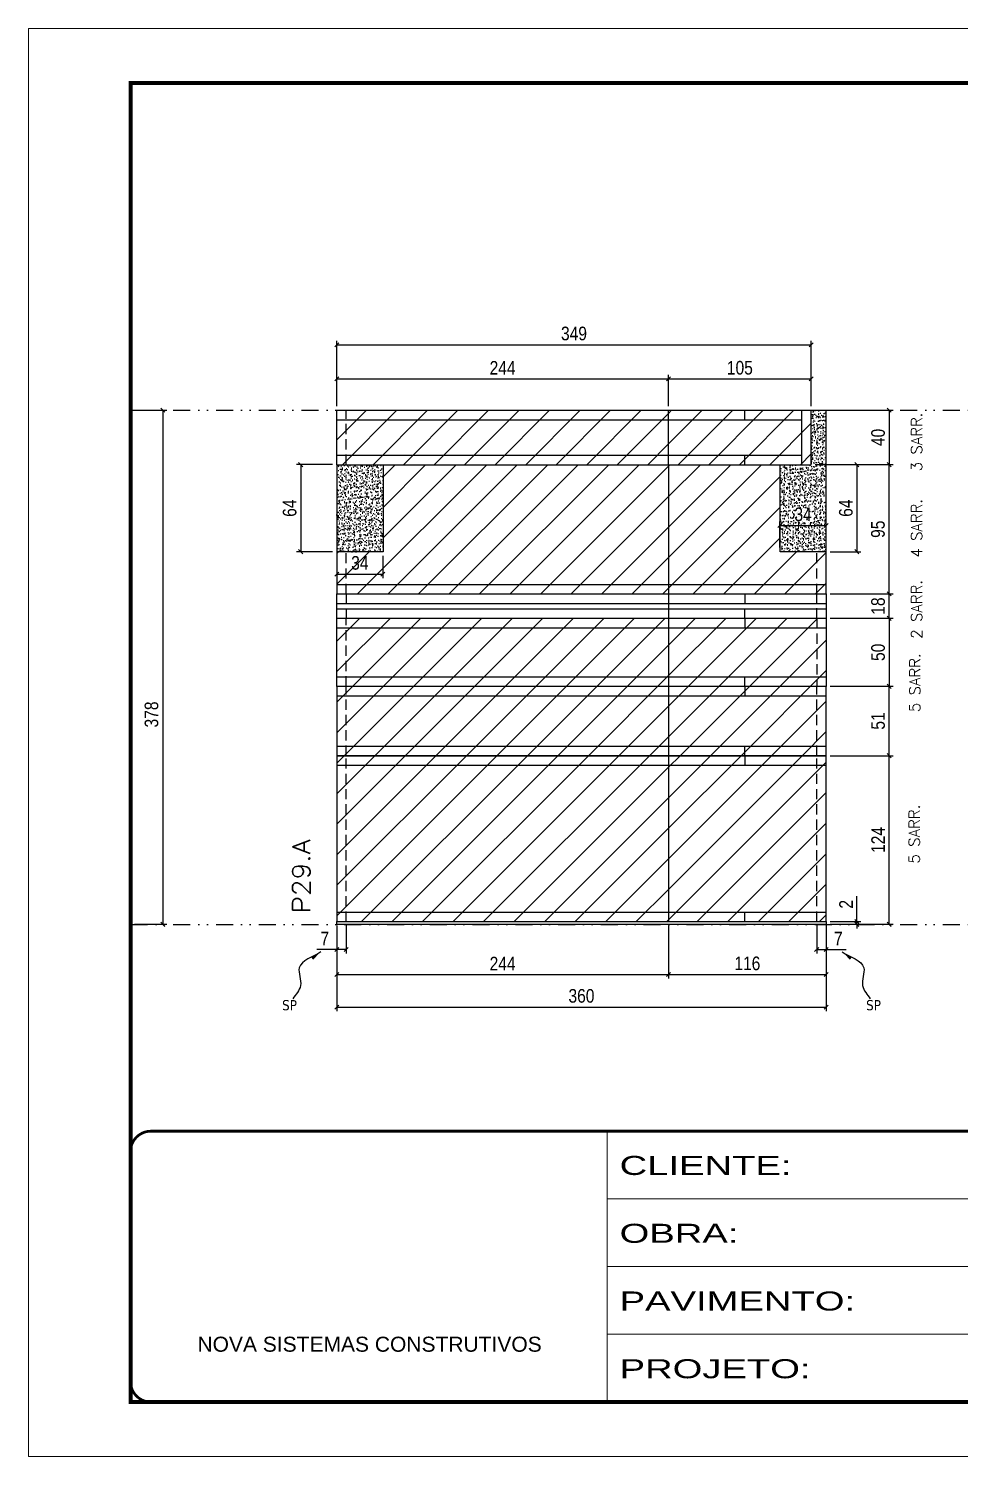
# Model space of a CAD drawing. Extents: x 2949 to 9203, y -16089 to 12527.
# Drawn here: x 6133 to 6817, y -4603 to -3553 of the extents above; entities that cross this region are included whole.
import ezdxf

# ---------------------------------------------------------------- set-up
doc = ezdxf.new("R2010")
doc.units = 0
for name, pattern in [('CONTINUO', [0]), ('DASHED', [0.75, 0.5, -0.25]), ('DIVIDE2', [0.625, 0.25, -0.125, 0, -0.125, 0, -0.125]), ('HIDDEN', [0.375, 0.25, -0.125])]:
    doc.linetypes.add(name, pattern=pattern)
for name, color, linetype in [('COTA', 241, 'Continuous'), ('cotas', 4, 'Continuous'), ('Nível', 160, 'Continuous'), ('Painéis', 200, 'Continuous'), ('SARR_2.2x7', 40, 'Continuous'), ('Sarrafo de Pressão', 42, 'HIDDEN'), ('texto', 7, 'Continuous')]:
    doc.layers.add(name, color=color, linetype=linetype)
for name, color, linetype, lineweight in [('Folhas', 255, 'Continuous', 9), ('Hachura', 251, 'Continuous', 9), ('SARRAFO DE PRESSAO', 251, 'DASHED', 9), ('Texto Seção', 7, 'Continuous', 15)]:
    doc.layers.add(name, color=color, linetype=linetype, lineweight=lineweight)
doc.styles.add('ARIAL', font='arial.ttf')
doc.styles.add('COTA TECNICA', font='techl___.ttf', dxfattribs={"height": 10})
doc.styles.add('COTA TECNICA-50', font='techl___.ttf', dxfattribs={"height": 10})
doc.styles.add('REGUA-120', font='ROMANS.shx', dxfattribs={"height": 15})
doc.styles.add('ROMANS', font='romans.shx')
doc.styles.get("Standard").update_dxf_attribs({"font": 'arial.ttf'})
doc.styles.add('Tecnologia', font='')
doc.styles.get('Tecnologia').set_extended_font_data('Forgotten Futurist')
doc.dimstyles.new('COTA PAINEL-50', dxfattribs={"dimtxt": 10, "dimasz": 3, "dimexe": 3, "dimexo": 3, "dimgap": 3, "dimtad": 1, "dimdec": 1, "dimzin": 12, "dimdsep": 46, "dimtxsty": 'COTA TECNICA-50', "dimblk1": 'OBLIQUE', "dimblk2": 'OBLIQUE', "dimsah": 1, "dimcen": 0.9, "dimclrd": 4, "dimclre": 4, "dimclrt": 240, "dimadec": 1, "dimazin": 3, "dimtfac": 1, "dimtdec": 1, "dimtmove": 0, "dimatfit": 3, "dimfxl": 1, "dimtolj": 1, "dimtzin": 12, "dimarcsym": 0})
doc.dimstyles.new('PAINEL', dxfattribs={"dimtxt": 10, "dimasz": 3, "dimexe": 3, "dimexo": 3, "dimgap": 3, "dimtad": 1, "dimdec": 1, "dimzin": 12, "dimdsep": 46, "dimtxsty": 'COTA TECNICA', "dimblk1": 'OBLIQUE', "dimblk2": 'OBLIQUE', "dimsah": 1, "dimcen": 0.9, "dimclrd": 4, "dimclre": 4, "dimclrt": 240, "dimadec": 1, "dimazin": 3, "dimtfac": 1, "dimtdec": 1, "dimtmove": 0, "dimatfit": 3, "dimfxl": 1, "dimtolj": 1, "dimtzin": 12, "dimarcsym": 0})
doc.dimstyles.get("Standard").update_dxf_attribs({"dimtxt": 0.18, "dimasz": 0.18, "dimexe": 0.18, "dimexo": 0.0625, "dimgap": 0.09, "dimtad": 0, "dimtih": 1, "dimtoh": 1, "dimdec": 4, "dimzin": 0, "dimdsep": 46, "dimtxsty": 'Standard', "dimcen": 0.09, "dimadec": 0, "dimazin": 0, "dimtfac": 1, "dimtdec": 4, "dimtofl": 0, "dimtmove": 0, "dimatfit": 3, "dimfxl": 1, "dimtolj": 1, "dimtzin": 0, "dimarcsym": 0})
pattern_1 = [(45, (-122888.467, -34199.222), (-11.2253202, 11.2253202), [])]
pattern_2 = [(45, (-122888.467, -34202.222), (-11.2253202, 11.2253202), [])]

# ---------------------------------------------------------------- blocks, each defined once
blk = doc.blocks.new('9999999999')
at = {"color": 30, "linetype": 'CONTINUO'}
for p, q in [((98564.6, 34230.2), (98564.6, 34429.4)), ((98564.6, 34379.6), (99584, 34379.6)), ((98564.6, 34329.8), (99488, 34329.8)), ((98564.6, 34280), (99488, 34280))]:
    blk.add_line(p, q, dxfattribs=at)
at = {"color": 30, "linetype": 'CONTINUO', "const_width": 2}
blk.add_lwpolyline([(99584, 34230.2), (99584, 34414.4, 0.414214), (99569, 34429.4), (98229, 34429.4, 0.414214), (98214, 34414.4), (98214, 34245.2, 0.414214), (98229, 34230.2), (99584, 34230.2)], format="xyb", dxfattribs=at)
at = {"layer": 'Folhas'}
blk.add_lwpolyline([(98139, 34190.2), (99624, 34190.2), (99624, 35240.2), (98139, 35240.2)], close=True, dxfattribs=at)
at = {"layer": 'Folhas', "color": 30, "const_width": 3}
blk.add_lwpolyline([(98214, 34230.2), (99584, 34230.2), (99584, 35200.2), (98214, 35200.2)], close=True, dxfattribs=at)
at = {"color": 7, "linetype": 'Continuous', "ltscale": 5, "style": 'ARIAL'}
blk.add_text('NOVA SISTEMAS CONSTRUTIVOS', height=11.059, dxfattribs=at).set_placement((98263.2, 34267.2))
at = {"layer": 'Folhas', "color": 7, "style": 'Tecnologia', "width": 1.5}
for s, p in [('CLIENTE:', (98573.7, 34397.2)), ('OBRA:', (98573.7, 34347.3)), ('PAVIMENTO:', (98573.7, 34297.5)), ('PROJETO:', (98573.7, 34247.7))]:
    blk.add_text(s, height=14, dxfattribs=at).set_placement(p)
blk = doc.blocks.new('_Oblique')
at = {"color": 0, "linetype": 'ByBlock', "lineweight": -2}
blk.add_line((-0.5, -0.5), (0.5, 0.5), dxfattribs=at)
blk = doc.blocks.new('*D1815')
at = {"layer": 'cotas', "color": 4, "linetype": 'ByBlock', "lineweight": -2, "transparency": 16777216}
for p, q in [((6210.5, -3834), (6234.3, -3834)), ((6231.3, -3834), (6231.3, -4212)), ((6210.5, -4212), (6234.3, -4212))]:
    blk.add_line(p, q, dxfattribs=at)
at = {"layer": 'Defpoints', "color": 0, "linetype": 'ByBlock', "transparency": 16777216}
for p in [(6207.5, -3834), (6207.5, -4212), (6231.3, -4212)]:
    blk.add_point(p, dxfattribs=at)
at = {"layer": 'cotas', "color": 4, "linetype": 'ByBlock', "lineweight": -2, "transparency": 16777216, "xscale": 3, "yscale": 3, "zscale": 3}
for p, rotation in [((6231.3, -3834), 90), ((6231.3, -4212), 270)]:
    blk.add_blockref('_Oblique', p, dxfattribs=dict(at, rotation=rotation))
at = {"layer": 'cotas', "color": 240, "linetype": 'ByBlock', "transparency": 16777216, "insert": (6223, -4057.7), "char_height": 10, "attachment_point": 5, "rotation": 90, "style": 'COTA TECNICA'}
blk.add_mtext('\\A1;378', dxfattribs=at)
blk = doc.blocks.new('*D1816')
at = {"layer": 'COTA', "color": 4, "lineweight": -2, "transparency": 16777216}
for p, q in [((6359.2, -4213), (6359.2, -4276)), ((6719.2, -4213), (6719.2, -4276)), ((6359.2, -4273), (6719.2, -4273))]:
    blk.add_line(p, q, dxfattribs=at)
at = {"layer": 'Defpoints', "color": 0, "transparency": 16777216}
for p in [(6359.2, -4210), (6719.2, -4210), (6719.2, -4273)]:
    blk.add_point(p, dxfattribs=at)
at = {"layer": 'COTA', "color": 4, "lineweight": -2, "transparency": 16777216, "xscale": 3, "yscale": 3, "zscale": 3, "rotation": 180}
blk.add_blockref('_Oblique', (6359.2, -4273), dxfattribs=at)
at = {"layer": 'COTA', "color": 4, "lineweight": -2, "transparency": 16777216, "xscale": 3, "yscale": 3, "zscale": 3}
blk.add_blockref('_Oblique', (6719.2, -4273), dxfattribs=at)
at = {"layer": 'COTA', "color": 240, "transparency": 16777216, "insert": (6539.2, -4264.7), "char_height": 10, "attachment_point": 5, "style": 'COTA TECNICA'}
blk.add_mtext('\\A1;360', dxfattribs=at)
blk = doc.blocks.new('*D1817')
at = {"layer": 'COTA', "color": 4, "lineweight": -2, "transparency": 16777216}
for p, q in [((6359.2, -4215), (6359.2, -4233.5)), ((6366.2, -4213), (6366.2, -4233.5)), ((6359.2, -4230.5), (6344.5, -4230.5)), ((6366.2, -4230.5), (6359.2, -4230.5))]:
    blk.add_line(p, q, dxfattribs=at)
at = {"layer": 'Defpoints', "color": 0, "transparency": 16777216}
for p in [(6366.2, -4210), (6359.2, -4212), (6359.2, -4230.5)]:
    blk.add_point(p, dxfattribs=at)
at = {"layer": 'COTA', "color": 4, "lineweight": -2, "transparency": 16777216, "xscale": 3, "yscale": 3, "zscale": 3, "rotation": 180}
blk.add_blockref('_Oblique', (6359.2, -4230.5), dxfattribs=at)
at = {"layer": 'COTA', "color": 4, "lineweight": -2, "transparency": 16777216, "xscale": 3, "yscale": 3, "zscale": 3}
blk.add_blockref('_Oblique', (6366.2, -4230.5), dxfattribs=at)
at = {"layer": 'COTA', "color": 240, "transparency": 16777216, "insert": (6350.4, -4222.5), "char_height": 10, "attachment_point": 5, "style": 'COTA TECNICA-50'}
blk.add_mtext('\\A1;7', dxfattribs=at)
blk = doc.blocks.new('*D1818')
at = {"layer": 'COTA', "color": 4, "lineweight": -2, "transparency": 16777216}
for p, q in [((6712.2, -4213), (6712.2, -4233.5)), ((6719.2, -4215), (6719.2, -4233.5)), ((6712.2, -4230.5), (6719.2, -4230.5)), ((6719.2, -4230.5), (6734, -4230.5))]:
    blk.add_line(p, q, dxfattribs=at)
at = {"layer": 'Defpoints', "color": 0, "transparency": 16777216}
for p in [(6712.2, -4210), (6719.2, -4212), (6719.2, -4230.5)]:
    blk.add_point(p, dxfattribs=at)
at = {"layer": 'COTA', "color": 4, "lineweight": -2, "transparency": 16777216, "xscale": 3, "yscale": 3, "zscale": 3, "rotation": 180}
blk.add_blockref('_Oblique', (6712.2, -4230.5), dxfattribs=at)
at = {"layer": 'COTA', "color": 4, "lineweight": -2, "transparency": 16777216, "xscale": 3, "yscale": 3, "zscale": 3}
blk.add_blockref('_Oblique', (6719.2, -4230.5), dxfattribs=at)
at = {"layer": 'COTA', "color": 240, "transparency": 16777216, "insert": (6728.1, -4222.5), "char_height": 10, "attachment_point": 5, "style": 'COTA TECNICA-50'}
blk.add_mtext('\\A1;7', dxfattribs=at)
blk = doc.blocks.new('*D1819')
at = {"layer": 'COTA', "color": 4, "lineweight": -2, "transparency": 16777216}
for p, q in [((6722.2, -4088), (6768.5, -4088)), ((6765.5, -4212), (6765.5, -4088)), ((6722.2, -4212), (6768.5, -4212))]:
    blk.add_line(p, q, dxfattribs=at)
at = {"layer": 'Defpoints', "color": 0, "transparency": 16777216}
for p in [(6719.2, -4088), (6765.5, -4088), (6719.2, -4212)]:
    blk.add_point(p, dxfattribs=at)
at = {"layer": 'COTA', "color": 4, "lineweight": -2, "transparency": 16777216, "xscale": 3, "yscale": 3, "zscale": 3}
for p, rotation in [((6765.5, -4088), 90), ((6765.5, -4212), 270)]:
    blk.add_blockref('_Oblique', p, dxfattribs=dict(at, rotation=rotation))
at = {"layer": 'COTA', "color": 240, "transparency": 16777216, "insert": (6757.4, -4150), "char_height": 10, "attachment_point": 5, "rotation": 90, "style": 'COTA TECNICA-50'}
blk.add_mtext('\\A1;124', dxfattribs=at)
blk = doc.blocks.new('*D1820')
at = {"layer": 'COTA', "color": 4, "lineweight": -2, "transparency": 16777216}
for p, q in [((6741.8, -4210), (6741.8, -4191.2)), ((6722.2, -4210), (6744.8, -4210)), ((6741.8, -4212), (6741.8, -4210)), ((6722.2, -4212), (6744.8, -4212)), ((6741.8, -4212), (6741.8, -4215))]:
    blk.add_line(p, q, dxfattribs=at)
at = {"layer": 'Defpoints', "color": 0, "transparency": 16777216}
for p in [(6719.2, -4210), (6719.2, -4212), (6741.8, -4212)]:
    blk.add_point(p, dxfattribs=at)
at = {"layer": 'COTA', "color": 4, "lineweight": -2, "transparency": 16777216, "xscale": 3, "yscale": 3, "zscale": 3}
for p, rotation in [((6741.8, -4210), 270), ((6741.8, -4212), 90)]:
    blk.add_blockref('_Oblique', p, dxfattribs=dict(at, rotation=rotation))
at = {"layer": 'COTA', "color": 240, "transparency": 16777216, "insert": (6733.8, -4197.3), "char_height": 10, "attachment_point": 5, "rotation": 90, "style": 'COTA TECNICA-50'}
blk.add_mtext('\\A1;2', dxfattribs=at)
blk = doc.blocks.new('*D1821')
at = {"layer": 'COTA', "color": 4, "linetype": 'ByBlock', "lineweight": -2, "transparency": 16777216}
for p, q in [((6722.2, -4037), (6768.5, -4037)), ((6765.5, -4088), (6765.5, -4037)), ((6722.2, -4088), (6768.5, -4088))]:
    blk.add_line(p, q, dxfattribs=at)
at = {"layer": 'Defpoints', "color": 0, "linetype": 'ByBlock', "transparency": 16777216}
for p in [(6719.2, -4037), (6765.5, -4037), (6719.2, -4088)]:
    blk.add_point(p, dxfattribs=at)
at = {"layer": 'COTA', "color": 4, "linetype": 'ByBlock', "lineweight": -2, "transparency": 16777216, "xscale": 3, "yscale": 3, "zscale": 3}
for p, rotation in [((6765.5, -4037), 90), ((6765.5, -4088), 270)]:
    blk.add_blockref('_Oblique', p, dxfattribs=dict(at, rotation=rotation))
at = {"layer": 'COTA', "color": 240, "linetype": 'ByBlock', "transparency": 16777216, "insert": (6757.4, -4062.5), "char_height": 10, "attachment_point": 5, "rotation": 90, "style": 'COTA TECNICA'}
blk.add_mtext('\\A1;51', dxfattribs=at)
blk = doc.blocks.new('*D1822')
at = {"layer": 'COTA', "color": 4, "linetype": 'ByBlock', "lineweight": -2, "transparency": 16777216}
for p, q in [((6722.2, -3874), (6744.8, -3874)), ((6741.8, -3874), (6741.8, -3938)), ((6722.2, -3938), (6744.8, -3938))]:
    blk.add_line(p, q, dxfattribs=at)
at = {"layer": 'Defpoints', "color": 0, "linetype": 'ByBlock', "transparency": 16777216}
for p in [(6719.2, -3874), (6719.2, -3938), (6741.8, -3938)]:
    blk.add_point(p, dxfattribs=at)
at = {"layer": 'COTA', "color": 4, "linetype": 'ByBlock', "lineweight": -2, "transparency": 16777216, "xscale": 3, "yscale": 3, "zscale": 3}
for p, rotation in [((6741.8, -3874), 90), ((6741.8, -3938), 270)]:
    blk.add_blockref('_Oblique', p, dxfattribs=dict(at, rotation=rotation))
at = {"layer": 'COTA', "color": 240, "linetype": 'ByBlock', "transparency": 16777216, "insert": (6733.7, -3906), "char_height": 10, "attachment_point": 5, "rotation": 90, "style": 'COTA TECNICA'}
blk.add_mtext('\\A1;64', dxfattribs=at)
blk = doc.blocks.new('*D1850')
at = {"layer": 'COTA', "color": 4, "linetype": 'ByBlock', "lineweight": -2, "transparency": 16777216}
for p, q in [((6722.2, -3874), (6768.5, -3874)), ((6765.5, -3969), (6765.5, -3874)), ((6722.2, -3969), (6768.5, -3969))]:
    blk.add_line(p, q, dxfattribs=at)
at = {"layer": 'Defpoints', "color": 0, "linetype": 'ByBlock', "transparency": 16777216}
for p in [(6719.2, -3874), (6765.5, -3874), (6719.2, -3969)]:
    blk.add_point(p, dxfattribs=at)
at = {"layer": 'COTA', "color": 4, "linetype": 'ByBlock', "lineweight": -2, "transparency": 16777216, "xscale": 3, "yscale": 3, "zscale": 3}
for p, rotation in [((6765.5, -3874), 90), ((6765.5, -3969), 270)]:
    blk.add_blockref('_Oblique', p, dxfattribs=dict(at, rotation=rotation))
at = {"layer": 'COTA', "color": 240, "linetype": 'ByBlock', "transparency": 16777216, "insert": (6757.3, -3921.5), "char_height": 10, "attachment_point": 5, "rotation": 90, "style": 'COTA TECNICA'}
blk.add_mtext('\\A1;95', dxfattribs=at)
blk = doc.blocks.new('*D1851')
at = {"layer": 'COTA', "color": 4, "linetype": 'ByBlock', "lineweight": -2, "transparency": 16777216}
for p, q in [((6356.2, -3874), (6329.7, -3874)), ((6332.7, -3874), (6332.7, -3938)), ((6356.2, -3938), (6329.7, -3938))]:
    blk.add_line(p, q, dxfattribs=at)
at = {"layer": 'Defpoints', "color": 0, "linetype": 'ByBlock', "transparency": 16777216}
for p in [(6359.2, -3874), (6332.7, -3938), (6359.2, -3938)]:
    blk.add_point(p, dxfattribs=at)
at = {"layer": 'COTA', "color": 4, "linetype": 'ByBlock', "lineweight": -2, "transparency": 16777216, "xscale": 3, "yscale": 3, "zscale": 3}
for p, rotation in [((6332.7, -3874), 90), ((6332.7, -3938), 270)]:
    blk.add_blockref('_Oblique', p, dxfattribs=dict(at, rotation=rotation))
at = {"layer": 'COTA', "color": 240, "linetype": 'ByBlock', "transparency": 16777216, "insert": (6324.6, -3906), "char_height": 10, "attachment_point": 5, "rotation": 90, "style": 'COTA TECNICA'}
blk.add_mtext('\\A1;64', dxfattribs=at)
blk = doc.blocks.new('*D1862')
at = {"layer": 'COTA', "color": 4, "linetype": 'ByBlock', "lineweight": -2, "transparency": 16777216}
for p, q in [((6359.2, -4213), (6359.2, -4251.9)), ((6603.2, -4213), (6603.2, -4251.9)), ((6359.2, -4248.9), (6603.2, -4248.9))]:
    blk.add_line(p, q, dxfattribs=at)
at = {"layer": 'Defpoints', "color": 0, "linetype": 'ByBlock', "transparency": 16777216}
for p in [(6359.2, -4210), (6603.2, -4210), (6603.2, -4248.9)]:
    blk.add_point(p, dxfattribs=at)
at = {"layer": 'COTA', "color": 4, "linetype": 'ByBlock', "lineweight": -2, "transparency": 16777216, "xscale": 3, "yscale": 3, "zscale": 3, "rotation": 180}
blk.add_blockref('_Oblique', (6359.2, -4248.9), dxfattribs=at)
at = {"layer": 'COTA', "color": 4, "linetype": 'ByBlock', "lineweight": -2, "transparency": 16777216, "xscale": 3, "yscale": 3, "zscale": 3}
blk.add_blockref('_Oblique', (6603.2, -4248.9), dxfattribs=at)
at = {"layer": 'COTA', "color": 240, "linetype": 'ByBlock', "transparency": 16777216, "insert": (6481.2, -4240.9), "char_height": 10, "attachment_point": 5, "style": 'COTA TECNICA'}
blk.add_mtext('\\A1;244', dxfattribs=at)
blk = doc.blocks.new('*D1863')
at = {"layer": 'COTA', "color": 4, "linetype": 'ByBlock', "lineweight": -2, "transparency": 16777216}
for p, q in [((6603.2, -4213), (6603.2, -4251.9)), ((6719.2, -4213), (6719.2, -4251.9)), ((6603.2, -4248.9), (6719.2, -4248.9))]:
    blk.add_line(p, q, dxfattribs=at)
at = {"layer": 'Defpoints', "color": 0, "linetype": 'ByBlock', "transparency": 16777216}
for p in [(6603.2, -4210), (6719.2, -4210), (6719.2, -4248.9)]:
    blk.add_point(p, dxfattribs=at)
at = {"layer": 'COTA', "color": 4, "linetype": 'ByBlock', "lineweight": -2, "transparency": 16777216, "xscale": 3, "yscale": 3, "zscale": 3, "rotation": 180}
blk.add_blockref('_Oblique', (6603.2, -4248.9), dxfattribs=at)
at = {"layer": 'COTA', "color": 4, "linetype": 'ByBlock', "lineweight": -2, "transparency": 16777216, "xscale": 3, "yscale": 3, "zscale": 3}
blk.add_blockref('_Oblique', (6719.2, -4248.9), dxfattribs=at)
at = {"layer": 'COTA', "color": 240, "linetype": 'ByBlock', "transparency": 16777216, "insert": (6661.2, -4240.8), "char_height": 10, "attachment_point": 5, "style": 'COTA TECNICA'}
blk.add_mtext('\\A1;116', dxfattribs=at)
blk = doc.blocks.new('*D1832')
at = {"layer": 'COTA', "color": 4, "linetype": 'ByBlock', "lineweight": -2, "transparency": 16777216}
for p, q in [((6685.2, -3935), (6685.2, -3915.8)), ((6719.2, -3935), (6719.2, -3915.8)), ((6685.2, -3918.8), (6719.2, -3918.8))]:
    blk.add_line(p, q, dxfattribs=at)
at = {"layer": 'Defpoints', "color": 0, "linetype": 'ByBlock', "transparency": 16777216}
for p in [(6719.2, -3918.8), (6685.2, -3938), (6719.2, -3938)]:
    blk.add_point(p, dxfattribs=at)
at = {"layer": 'COTA', "color": 4, "linetype": 'ByBlock', "lineweight": -2, "transparency": 16777216, "xscale": 3, "yscale": 3, "zscale": 3, "rotation": 180}
blk.add_blockref('_Oblique', (6685.2, -3918.8), dxfattribs=at)
at = {"layer": 'COTA', "color": 4, "linetype": 'ByBlock', "lineweight": -2, "transparency": 16777216, "xscale": 3, "yscale": 3, "zscale": 3}
blk.add_blockref('_Oblique', (6719.2, -3918.8), dxfattribs=at)
at = {"layer": 'COTA', "color": 240, "linetype": 'ByBlock', "transparency": 16777216, "insert": (6702.2, -3910.6), "char_height": 10, "attachment_point": 5, "style": 'COTA TECNICA'}
blk.add_mtext('\\A1;34', dxfattribs=at)
blk = doc.blocks.new('*D1858')
at = {"layer": 'COTA', "color": 4, "lineweight": -2, "transparency": 16777216}
for p, q in [((6722.2, -3987), (6768.5, -3987)), ((6765.5, -3987), (6765.5, -4037)), ((6722.2, -4037), (6768.5, -4037))]:
    blk.add_line(p, q, dxfattribs=at)
at = {"layer": 'Defpoints', "color": 0, "transparency": 16777216}
for p in [(6719.2, -3987), (6719.2, -4037), (6765.5, -4037)]:
    blk.add_point(p, dxfattribs=at)
at = {"layer": 'COTA', "color": 4, "lineweight": -2, "transparency": 16777216, "xscale": 3, "yscale": 3, "zscale": 3}
for p, rotation in [((6765.5, -3987), 90), ((6765.5, -4037), 270)]:
    blk.add_blockref('_Oblique', p, dxfattribs=dict(at, rotation=rotation))
at = {"layer": 'COTA', "color": 240, "transparency": 16777216, "insert": (6757.4, -4012), "char_height": 10, "attachment_point": 5, "rotation": 90, "style": 'COTA TECNICA'}
blk.add_mtext('\\A1;50', dxfattribs=at)
blk = doc.blocks.new('*D2509')
at = {"layer": 'COTA', "color": 4, "lineweight": -2, "transparency": 16777216}
for p, q in [((6722.2, -3834), (6768.5, -3834)), ((6765.5, -3834), (6765.5, -3874)), ((6711.2, -3874), (6768.5, -3874))]:
    blk.add_line(p, q, dxfattribs=at)
at = {"layer": 'Defpoints', "color": 0, "transparency": 16777216}
for p in [(6719.2, -3834), (6708.2, -3874), (6765.5, -3874)]:
    blk.add_point(p, dxfattribs=at)
at = {"layer": 'COTA', "color": 4, "lineweight": -2, "transparency": 16777216, "xscale": 3, "yscale": 3, "zscale": 3}
for p, rotation in [((6765.5, -3834), 90), ((6765.5, -3874), 270)]:
    blk.add_blockref('_Oblique', p, dxfattribs=dict(at, rotation=rotation))
at = {"layer": 'COTA', "color": 240, "transparency": 16777216, "insert": (6757.4, -3854), "char_height": 10, "attachment_point": 5, "rotation": 90, "style": 'COTA TECNICA-50'}
blk.add_mtext('\\A1;40', dxfattribs=at)
blk = doc.blocks.new('*D2510')
at = {"layer": 'COTA', "color": 4, "lineweight": -2, "transparency": 16777216}
for p, q in [((6359.2, -3941), (6359.2, -3957.5)), ((6393.2, -3941), (6393.2, -3957.5)), ((6359.2, -3954.5), (6393.2, -3954.5))]:
    blk.add_line(p, q, dxfattribs=at)
at = {"layer": 'Defpoints', "color": 0, "transparency": 16777216}
for p in [(6359.2, -3938), (6393.2, -3938), (6393.2, -3954.5)]:
    blk.add_point(p, dxfattribs=at)
at = {"layer": 'COTA', "color": 4, "lineweight": -2, "transparency": 16777216, "xscale": 3, "yscale": 3, "zscale": 3, "rotation": 180}
blk.add_blockref('_Oblique', (6359.2, -3954.5), dxfattribs=at)
at = {"layer": 'COTA', "color": 4, "lineweight": -2, "transparency": 16777216, "xscale": 3, "yscale": 3, "zscale": 3}
blk.add_blockref('_Oblique', (6393.2, -3954.5), dxfattribs=at)
at = {"layer": 'COTA', "color": 240, "transparency": 16777216, "insert": (6376.2, -3946.3), "char_height": 10, "attachment_point": 5, "style": 'COTA TECNICA-50'}
blk.add_mtext('\\A1;34', dxfattribs=at)
blk = doc.blocks.new('*D2511')
at = {"layer": 'COTA', "color": 4, "lineweight": -2, "transparency": 16777216}
for p, q in [((6603.2, -3831), (6603.2, -3807.9)), ((6603.2, -3810.9), (6708.2, -3810.9)), ((6708.2, -3831), (6708.2, -3807.9))]:
    blk.add_line(p, q, dxfattribs=at)
at = {"layer": 'Defpoints', "color": 0, "transparency": 16777216}
for p in [(6708.2, -3810.9), (6603.2, -3834), (6708.2, -3834)]:
    blk.add_point(p, dxfattribs=at)
at = {"layer": 'COTA', "color": 4, "lineweight": -2, "transparency": 16777216, "xscale": 3, "yscale": 3, "zscale": 3, "rotation": 180}
blk.add_blockref('_Oblique', (6603.2, -3810.9), dxfattribs=at)
at = {"layer": 'COTA', "color": 4, "lineweight": -2, "transparency": 16777216, "xscale": 3, "yscale": 3, "zscale": 3}
blk.add_blockref('_Oblique', (6708.2, -3810.9), dxfattribs=at)
at = {"layer": 'COTA', "color": 240, "transparency": 16777216, "insert": (6655.7, -3802.8), "char_height": 10, "attachment_point": 5, "style": 'COTA TECNICA-50'}
blk.add_mtext('\\A1;105', dxfattribs=at)
blk = doc.blocks.new('*D2512')
at = {"layer": 'COTA', "color": 4, "lineweight": -2, "transparency": 16777216}
for p, q in [((6359.2, -3831), (6359.2, -3807.9)), ((6359.2, -3810.9), (6603.2, -3810.9)), ((6603.2, -3831), (6603.2, -3807.9))]:
    blk.add_line(p, q, dxfattribs=at)
at = {"layer": 'Defpoints', "color": 0, "transparency": 16777216}
for p in [(6603.2, -3810.9), (6359.2, -3834), (6603.2, -3834)]:
    blk.add_point(p, dxfattribs=at)
at = {"layer": 'COTA', "color": 4, "lineweight": -2, "transparency": 16777216, "xscale": 3, "yscale": 3, "zscale": 3, "rotation": 180}
blk.add_blockref('_Oblique', (6359.2, -3810.9), dxfattribs=at)
at = {"layer": 'COTA', "color": 4, "lineweight": -2, "transparency": 16777216, "xscale": 3, "yscale": 3, "zscale": 3}
blk.add_blockref('_Oblique', (6603.2, -3810.9), dxfattribs=at)
at = {"layer": 'COTA', "color": 240, "transparency": 16777216, "insert": (6481.2, -3802.8), "char_height": 10, "attachment_point": 5, "style": 'COTA TECNICA-50'}
blk.add_mtext('\\A1;244', dxfattribs=at)
blk = doc.blocks.new('*D2513')
at = {"layer": 'COTA', "color": 4, "lineweight": -2, "transparency": 16777216}
for p, q in [((6359.2, -3831), (6359.2, -3782.9)), ((6359.2, -3785.9), (6708.2, -3785.9)), ((6708.2, -3831), (6708.2, -3782.9))]:
    blk.add_line(p, q, dxfattribs=at)
at = {"layer": 'Defpoints', "color": 0, "transparency": 16777216}
for p in [(6708.2, -3785.9), (6359.2, -3834), (6708.2, -3834)]:
    blk.add_point(p, dxfattribs=at)
at = {"layer": 'COTA', "color": 4, "lineweight": -2, "transparency": 16777216, "xscale": 3, "yscale": 3, "zscale": 3, "rotation": 180}
blk.add_blockref('_Oblique', (6359.2, -3785.9), dxfattribs=at)
at = {"layer": 'COTA', "color": 4, "lineweight": -2, "transparency": 16777216, "xscale": 3, "yscale": 3, "zscale": 3}
blk.add_blockref('_Oblique', (6708.2, -3785.9), dxfattribs=at)
at = {"layer": 'COTA', "color": 240, "transparency": 16777216, "insert": (6533.7, -3777.6), "char_height": 10, "attachment_point": 5, "style": 'COTA TECNICA-50'}
blk.add_mtext('\\A1;349', dxfattribs=at)
blk = doc.blocks.new('*D2852')
at = {"layer": 'COTA', "color": 4, "lineweight": -2, "transparency": 16777216}
for p, q in [((6722.2, -3969), (6768.5, -3969)), ((6765.5, -3987), (6765.5, -3969)), ((6722.2, -3987), (6768.5, -3987))]:
    blk.add_line(p, q, dxfattribs=at)
at = {"layer": 'Defpoints', "color": 0, "transparency": 16777216}
for p in [(6719.2, -3969), (6765.5, -3969), (6719.2, -3987)]:
    blk.add_point(p, dxfattribs=at)
at = {"layer": 'COTA', "color": 4, "lineweight": -2, "transparency": 16777216, "xscale": 3, "yscale": 3, "zscale": 3}
for p, rotation in [((6765.5, -3969), 90), ((6765.5, -3987), 270)]:
    blk.add_blockref('_Oblique', p, dxfattribs=dict(at, rotation=rotation))
at = {"layer": 'COTA', "color": 240, "transparency": 16777216, "insert": (6757.4, -3978), "char_height": 10, "attachment_point": 5, "rotation": 90, "style": 'COTA TECNICA-50'}
blk.add_mtext('\\A1;18', dxfattribs=at)

msp = doc.modelspace()

# ---------------------------------------------------------------- hatches: boundary and pattern name
at = {"layer": 'COTA', "linetype": 'ByBlock'}
h = msp.add_hatch(dxfattribs=at)
h.set_pattern_fill('AR-CONC', color=256, scale=0.03)
h.set_pattern_definition([(50, (13.5, 3423.7253), (5.46554, -0.4781726), [0.5715, -6.2865]), (355, (13.5, 3423.7253), (-1.0573026, 5.7317054), [0.4572, -5.0292175]), (100.451445, (13.9555, 3423.6855), (4.4082374, 5.2535326), [0.4857003, -5.3427073]), (46.1842, (13.5, 3425.249), (8.132371, -1.26127), [0.85725, -9.42975]), (96.63556, (14.178, 3425.144), (7.122124, 7.422784), [0.728551, -8.014068]), (351.18415, (13.5, 3425.249), (7.122124, 7.422784), [0.685799, -7.543792]), (21, (14.262, 3424.8683), (4.5484317, -3.067956), [0.5715, -6.2865]), (326, (14.262, 3424.8683), (1.854061, 5.525639), [0.4572, -5.0292]), (71.451445, (14.641, 3424.6127), (6.4024926, 2.457683), [0.4857003, -5.342698]), (37.5, (13.5, 3423.7253), (0.0926581, 2.53665117), [0, -4.96824, 0, -5.1054, 0, -5.04825]), (7.5, (13.5, 3423.7253), (2.0045899, 3.00541724), [0, -2.91084, 0, -4.85394, 0, -1.92405]), (327.5, (11.8007, 3423.7253), (4.06771786, -0.1718623), [0, -1.905, 0, -5.9436, 0, -7.8867]), (317.5, (11.0387, 3423.7253), (4.4438754, 0.7627947), [0, -2.4765, 0, -3.94716, 0, -5.6007])])
h.paths.add_polyline_path([(6719.24, -3834.03), (6708.24, -3834.03), (6708.24, -3874.03), (6685.24, -3874.03), (6685.24, -3938.03), (6719.24, -3938.03)])
h.paths.add_polyline_path([(6691.46, -3920.3), (6713.35, -3920.3), (6713.35, -3899.71), (6691.46, -3899.71)], flags=24)
h = msp.add_hatch(dxfattribs=at)
h.set_pattern_fill('AR-CONC', color=256, scale=0.03)
h.set_pattern_definition([(50, (-122888.4665, -35355.7967), (5.46554007, -0.47817257), [0.5715, -6.2865]), (355, (-122888.4665, -35355.7967), (-1.05730264, 5.73170536), [0.4572, -5.02921753]), (100.4514447, (-122888.011, -35355.8366), (4.40823741, 5.25353256), [0.48570026, -5.34270734]), (46.1842, (-122888.4665, -35354.273), (8.13237123, -1.26126984), [0.85725, -9.42975]), (96.6355576, (-122887.789, -35354.378), (7.122124, 7.42278374), [0.7285507, -8.01406824]), (351.184151, (-122888.4665, -35354.273), (7.122124, 7.42278374), [0.685799, -7.54379196]), (21, (-122887.7045, -35354.6537), (4.54843174, -3.06795595), [0.5715, -6.2865]), (326, (-122887.7045, -35354.6537), (1.85406085, 5.52563898), [0.4572, -5.0292]), (71.451445, (-122887.3255, -35354.9094), (6.40249258, 2.45768307), [0.48570026, -5.34269813]), (37.5, (-122888.4665, -35355.7967), (0.092658098, 2.536651166), [0, -4.96824, 0, -5.1054, 0, -5.04825]), (7.5, (-122888.4665, -35355.7967), (2.004589875, 3.005417245), [0, -2.91084, 0, -4.85394, 0, -1.92405]), (327.5, (-122890.1658, -35355.7967), (4.067717855, -0.17186232), [0, -1.905, 0, -5.9436, 0, -7.8867]), (317.5, (-122890.9278, -35355.7967), (4.44387544, 0.76279473), [0, -2.4765, 0, -3.94716, 0, -5.6007])])
h.paths.add_polyline_path([(6393.24, -3874.03), (6359.24, -3874.03), (6359.24, -3938.03), (6393.24, -3938.03)])
at = {"layer": 'Hachura', "linetype": 'ByBlock'}
h = msp.add_hatch(dxfattribs=at)
h.set_pattern_fill('ANSI31', color=256, scale=5)
h.paths.add_polyline_path([(6603.24, -3834.03), (6359.24, -3834.03), (6359.24, -3874.03), (6603.24, -3874.03)])
h = msp.add_hatch(dxfattribs=at)
h.set_pattern_fill('ANSI31', color=256, scale=5)
h.paths.add_polyline_path([(6708.24, -3834.03), (6603.24, -3834.03), (6603.24, -3874.03), (6708.24, -3874.03)])
h = msp.add_hatch(dxfattribs=at)
h.set_pattern_fill('ANSI31', color=256, scale=5)
h.set_pattern_definition(pattern_2)
h.paths.add_polyline_path([(6603.24, -3969.03), (6603.24, -3874.03), (6393.24, -3874.03), (6393.24, -3938.03), (6359.24, -3938.03), (6359.24, -3969.03)])
h = msp.add_hatch(dxfattribs=at)
h.set_pattern_fill('ANSI31', color=256, scale=5)
h.set_pattern_definition(pattern_2)
h.paths.add_polyline_path([(6685.24, -3874.03), (6603.24, -3874.03), (6603.24, -3969.03), (6719.24, -3969.03), (6719.24, -3938.03), (6685.24, -3938.03)])
h = msp.add_hatch(dxfattribs=at)
h.set_pattern_fill('ANSI31', color=256, scale=5)
h.set_pattern_definition(pattern_1)
h.paths.add_polyline_path([(6359.24, -3987.03), (6359.24, -4088.03), (6603.24, -4088.03), (6603.24, -3987.03)])
h = msp.add_hatch(dxfattribs=at)
h.set_pattern_fill('ANSI31', color=256, scale=5)
h.set_pattern_definition(pattern_1)
h.paths.add_polyline_path([(6603.24, -3987.03), (6603.24, -4088.03), (6719.24, -4088.03), (6719.24, -3987.03)])
h = msp.add_hatch(dxfattribs=at)
h.set_pattern_fill('ANSI31', color=256, scale=5)
h.set_pattern_definition(pattern_1)
h.paths.add_polyline_path([(6359.24, -4088.03), (6359.24, -4210.03), (6603.24, -4210.03), (6603.24, -4088.03)])
h = msp.add_hatch(dxfattribs=at)
h.set_pattern_fill('ANSI31', color=256, scale=5)
h.set_pattern_definition(pattern_1)
h.paths.add_polyline_path([(6719.24, -4088.03), (6603.24, -4088.03), (6603.24, -4210.03), (6719.24, -4210.03)])

# ---------------------------------------------------------------- linework, layer by layer
at = {"layer": 'COTA', "linetype": 'ByBlock'}
for p, q in [((6708.24, -3834.03), (6719.24, -3834.03)), ((6719.24, -3938.03), (6719.24, -3834.03)), ((6359.24, -3874.03), (6359.24, -3938.03)), ((6359.24, -3874.03), (6393.24, -3874.03))]:
    msp.add_line(p, q, dxfattribs=at)
at = {"layer": 'Nível', "color": 4, "linetype": 'DIVIDE2', "ltscale": 50}
for p, q in [((6207.53, -3834.03), (7577.53, -3834.03)), ((6207.53, -4212.03), (7577.53, -4212.03))]:
    msp.add_line(p, q, dxfattribs=at)
at = {"layer": 'Painéis'}
for p, q in [((6359.24, -3874.03), (6359.24, -3834.03)), ((6359.24, -3834.03), (6603.24, -3834.03)), ((6603.24, -3874.03), (6603.24, -3834.03)), ((6603.24, -3834.03), (6708.24, -3834.03)), ((6708.24, -3874.03), (6708.24, -3834.03)), ((6359.24, -3874.03), (6708.24, -3874.03)), ((6393.24, -3874.03), (6393.24, -3938.03)), ((6685.24, -3938.03), (6685.24, -3874.03)), ((6603.24, -3874.99), (6603.24, -4210.03)), ((6393.24, -3938.03), (6359.24, -3938.03)), ((6359.24, -3938.03), (6359.24, -3969.03)), ((6719.24, -3938.03), (6685.24, -3938.03)), ((6719.24, -3969.03), (6719.24, -3938.03)), ((6359.24, -3969.03), (6719.24, -3969.03)), ((6359.24, -3969.03), (6719.24, -3969.03)), ((6359.24, -3987.03), (6359.24, -3969.03)), ((6719.24, -3969.03), (6719.24, -3987.03)), ((6359.24, -4037.03), (6359.24, -3987.03)), ((6719.24, -3987.03), (6359.24, -3987.03)), ((6719.24, -3987.03), (6719.24, -4037.03)), ((6359.24, -4037.03), (6359.24, -4088.03)), ((6719.24, -4037.03), (6359.24, -4037.03)), ((6719.24, -4088.03), (6719.24, -4037.03)), ((6719.24, -4088.03), (6359.24, -4088.03)), ((6359.24, -4088.03), (6359.24, -4210.03)), ((6359.24, -4088.03), (6719.24, -4088.03)), ((6719.24, -4210.03), (6719.24, -4088.03)), ((6359.24, -4210.03), (6719.24, -4210.03))]:
    msp.add_line(p, q, dxfattribs=at)
msp.add_lwpolyline([(6359.24, -4210.03), (6719.24, -4210.03), (6719.24, -4212.03), (6359.24, -4212.03)], close=True, dxfattribs=at)
at = {"layer": 'SARR_2.2x7'}
for p, q in [((6359.24, -3841.03), (6659.24, -3841.03)), ((6659.24, -3841.03), (6659.24, -3834.03)), ((6659.24, -3841.03), (6701.24, -3841.03)), ((6701.24, -3874.03), (6701.24, -3834.03)), ((6359.24, -3867.03), (6659.24, -3867.03)), ((6659.24, -3874.03), (6659.24, -3867.03)), ((6659.24, -3867.03), (6701.24, -3867.03)), ((6359.24, -3962.03), (6603.24, -3962.03)), ((6603.24, -3962.03), (6719.24, -3962.03)), ((6359.24, -3976.03), (6659.24, -3976.03)), ((6659.24, -3969.03), (6659.24, -3976.03)), ((6659.24, -3976.03), (6719.24, -3976.03)), ((6359.24, -3980.03), (6659.24, -3980.03)), ((6659.24, -3987.03), (6659.24, -3980.03)), ((6659.24, -3980.03), (6719.24, -3980.03)), ((6659.24, -3987.03), (6659.24, -3994.03)), ((6359.24, -3994.03), (6659.24, -3994.03)), ((6659.24, -3994.03), (6719.24, -3994.03)), ((6359.24, -4030.03), (6659.24, -4030.03)), ((6659.24, -4037.03), (6659.24, -4030.03)), ((6659.24, -4030.03), (6719.24, -4030.03)), ((6659.24, -4037.03), (6659.24, -4044.03)), ((6359.24, -4044.03), (6659.24, -4044.03)), ((6659.24, -4044.03), (6719.24, -4044.03)), ((6359.24, -4081.03), (6659.24, -4081.03)), ((6659.24, -4081.03), (6719.24, -4081.03)), ((6659.24, -4088.03), (6659.24, -4081.03)), ((6659.24, -4088.03), (6659.24, -4095.03)), ((6359.24, -4095.03), (6659.24, -4095.03)), ((6659.24, -4095.03), (6719.24, -4095.03)), ((6359.24, -4203.03), (6659.24, -4203.03)), ((6659.24, -4203.03), (6719.24, -4203.03)), ((6659.24, -4210.03), (6659.24, -4203.03))]:
    msp.add_line(p, q, dxfattribs=at)
at = {"layer": 'Sarrafo de Pressão', "ltscale": 30}
for p, q in [((6366.24, -3874.03), (6366.24, -3834.03)), ((6366.24, -3969.03), (6366.24, -3938.03)), ((6712.24, -3969.03), (6712.24, -3938.03)), ((6366.24, -3969.03), (6366.24, -3987.03)), ((6712.24, -3987.03), (6712.24, -3969.03)), ((6366.24, -4037.03), (6366.24, -3987.03)), ((6712.24, -3987.03), (6712.24, -4037.03)), ((6366.24, -4088.03), (6366.24, -4037.03)), ((6712.24, -4088.03), (6712.24, -4037.03)), ((6366.24, -4210.03), (6366.24, -4088.03)), ((6712.24, -4210.03), (6712.24, -4088.03))]:
    msp.add_line(p, q, dxfattribs=at)

# ---------------------------------------------------------------- block references
at = {"layer": 'SARRAFO DE PRESSAO', "color": 6, "linetype": 'ByBlock'}
msp.add_blockref('9999999999', (-92006.44, -38793.52), dxfattribs=at)

# ---------------------------------------------------------------- texts
at = {"layer": 'texto', "color": 0, "char_height": 7.5, "attachment_point": 5}
for insert in [(6324.47, -4271.52), (6754.02, -4271.52)]:
    msp.add_mtext('{\\fTahoma|b0|i0|c0|p34;\\C4;SP}', dxfattribs=dict(at, insert=insert))
at = {"layer": 'Texto Seção', "linetype": 'Continuous', "style": 'ROMANS'}
for s, p in [('3 SARR.', (6789.68, -3878.89)), ('4 SARR.', (6789.68, -3942.43)), ('2 SARR.', (6789.68, -4002.02)), ('5 SARR.', (6788.38, -4056.01)), ('5 SARR.', (6787.96, -4167.32))]:
    msp.add_text(s, height=8, rotation=90, dxfattribs=at).set_placement(p)
at = {"layer": 'Texto Seção', "style": 'REGUA-120', "width": 1.1}
msp.add_text('P29.A', height=13, rotation=90, dxfattribs=at).set_placement((6339.62, -4204.14))

# ---------------------------------------------------------------- dimensions: what is measured, and where the dimension line sits
at = {"layer": 'COTA'}
for base, p1, p2, picture, middle in [((6708.24, -3785.85), (6359.24, -3834.03), (6708.24, -3834.03), '*D2513', (6533.74, -3777.6)), ((6603.24, -3810.9), (6359.24, -3834.03), (6603.24, -3834.03), '*D2512', (6481.24, -3802.83)), ((6708.24, -3810.9), (6603.24, -3834.03), (6708.24, -3834.03), '*D2511', (6655.74, -3802.79)), ((6393.24, -3954.48), (6359.24, -3938.03), (6393.24, -3938.03), '*D2510', (6376.24, -3946.26)), ((6719.24, -4230.54), (6712.24, -4210.03), (6719.24, -4212.03), '*D1818', (6728.11, -4222.47))]:
    dim = msp.add_linear_dim(base=base, p1=p1, p2=p2, dimstyle='COTA PAINEL-50', dxfattribs=at)
    dim.commit()
    dim.dimension.update_dxf_attribs({"geometry": picture, "text_midpoint": middle})
for base, p1, p2, angle, dimstyle, picture, middle in [((6765.48, -3874.03), (6719.24, -3834.03), (6708.24, -3874.03), 90, 'COTA PAINEL-50', '*D2509', (6757.38, -3854.03)), ((6765.48, -3969.03), (6719.24, -3987.03), (6719.24, -3969.03), 90, 'COTA PAINEL-50', '*D2852', (6757.39, -3978.03)), ((6765.48, -4037.03), (6719.24, -3987.03), (6719.24, -4037.03), 90, 'PAINEL', '*D1858', (6757.37, -4012.03)), ((6765.48, -4088.03), (6719.24, -4212.03), (6719.24, -4088.03), 90, 'COTA PAINEL-50', '*D1819', (6757.41, -4150.03)), ((6359.24, -4230.54), (6366.24, -4210.03), (6359.24, -4212.03), 180, 'COTA PAINEL-50', '*D1817', (6350.38, -4222.47))]:
    dim = msp.add_linear_dim(base=base, p1=p1, p2=p2, angle=angle, dimstyle=dimstyle, dxfattribs=at)
    dim.commit()
    dim.dimension.update_dxf_attribs({"geometry": picture, "text_midpoint": middle})
at = {"layer": 'COTA', "linetype": 'ByBlock'}
for base, p1, p2, picture, middle in [((6332.71, -3938.03), (6359.24, -3874.03), (6359.24, -3938.03), '*D1851', (6324.61, -3906.03)), ((6765.48, -3874.03), (6719.24, -3969.03), (6719.24, -3874.03), '*D1850', (6757.34, -3921.53))]:
    dim = msp.add_linear_dim(base=base, p1=p1, p2=p2, angle=90, dimstyle='PAINEL', dxfattribs=at)
    dim.commit()
    dim.dimension.update_dxf_attribs({"geometry": picture, "text_midpoint": middle})
dim = msp.add_linear_dim(base=(6741.77, -3938.03), p1=(6719.24, -3874.03), p2=(6719.24, -3938.03), angle=90, dimstyle='PAINEL', dxfattribs=at)
dim.commit()
dim.dimension.update_dxf_attribs({"geometry": '*D1822', "text_midpoint": (6741.77, -3906.03), "dimtype": 160})
for base, p1, p2, picture, middle in [((6719.24, -3918.81), (6685.24, -3938.03), (6719.24, -3938.03), '*D1832', (6702.24, -3910.59)), ((6603.24, -4248.93), (6359.24, -4210.03), (6603.24, -4210.03), '*D1862', (6481.24, -4240.86))]:
    dim = msp.add_linear_dim(base=base, p1=p1, p2=p2, dimstyle='PAINEL', dxfattribs=at)
    dim.commit()
    dim.dimension.update_dxf_attribs({"geometry": picture, "text_midpoint": middle})
dim = msp.add_linear_dim(base=(6765.48, -4037.03), p1=(6719.24, -4088.03), p2=(6719.24, -4037.03), angle=90, dimstyle='PAINEL', override={"dimtmove": 1}, dxfattribs=at)
dim.commit()
dim.dimension.update_dxf_attribs({"geometry": '*D1821', "text_midpoint": (6757.37, -4062.53)})
at = {"layer": 'COTA'}
dim = msp.add_linear_dim(base=(6741.77, -4212.03), p1=(6719.24, -4210.03), p2=(6719.24, -4212.03), angle=90, dimstyle='COTA PAINEL-50', dxfattribs=at)
dim.commit()
dim.dimension.update_dxf_attribs({"geometry": '*D1820', "text_midpoint": (6741.77, -4197.29), "dimtype": 160})
dim = msp.add_linear_dim(base=(6719.24, -4272.96), p1=(6359.24, -4210.03), p2=(6719.24, -4210.03), dimstyle='PAINEL', override={"dimarcsym": 2}, dxfattribs=at)
dim.commit()
dim.dimension.update_dxf_attribs({"geometry": '*D1816', "text_midpoint": (6539.24, -4264.74)})
at = {"layer": 'COTA', "linetype": 'ByBlock'}
dim = msp.add_linear_dim(base=(6719.24, -4248.93), p1=(6603.24, -4210.03), p2=(6719.24, -4210.03), dimstyle='PAINEL', override={"dimtmove": 1}, dxfattribs=at)
dim.commit()
dim.dimension.update_dxf_attribs({"geometry": '*D1863', "text_midpoint": (6661.24, -4240.83)})
at = {"layer": 'cotas', "linetype": 'ByBlock'}
dim = msp.add_linear_dim(base=(6231.25, -4212.03), p1=(6207.53, -3834.03), p2=(6207.53, -4212.03), angle=90, dimstyle='PAINEL', dxfattribs=at)
dim.commit()
dim.dimension.update_dxf_attribs({"geometry": '*D1815', "text_midpoint": (6231.25, -4057.67), "dimtype": 160})

# ---------------------------------------------------------------- leaders
at = {"layer": 'COTA', "path_type": 1}
for points in [[(6347.41, -4232.21), (6331.63, -4244.05), (6332.55, -4257.06), (6327, -4266.84)], [(6731.07, -4232.21), (6746.86, -4244.05), (6745.93, -4257.06), (6751.48, -4266.84)]]:
    msp.add_leader(points, dimstyle='Standard', override={"dimasz": 8}, dxfattribs=at)

doc.saveas('drawing.dxf')
